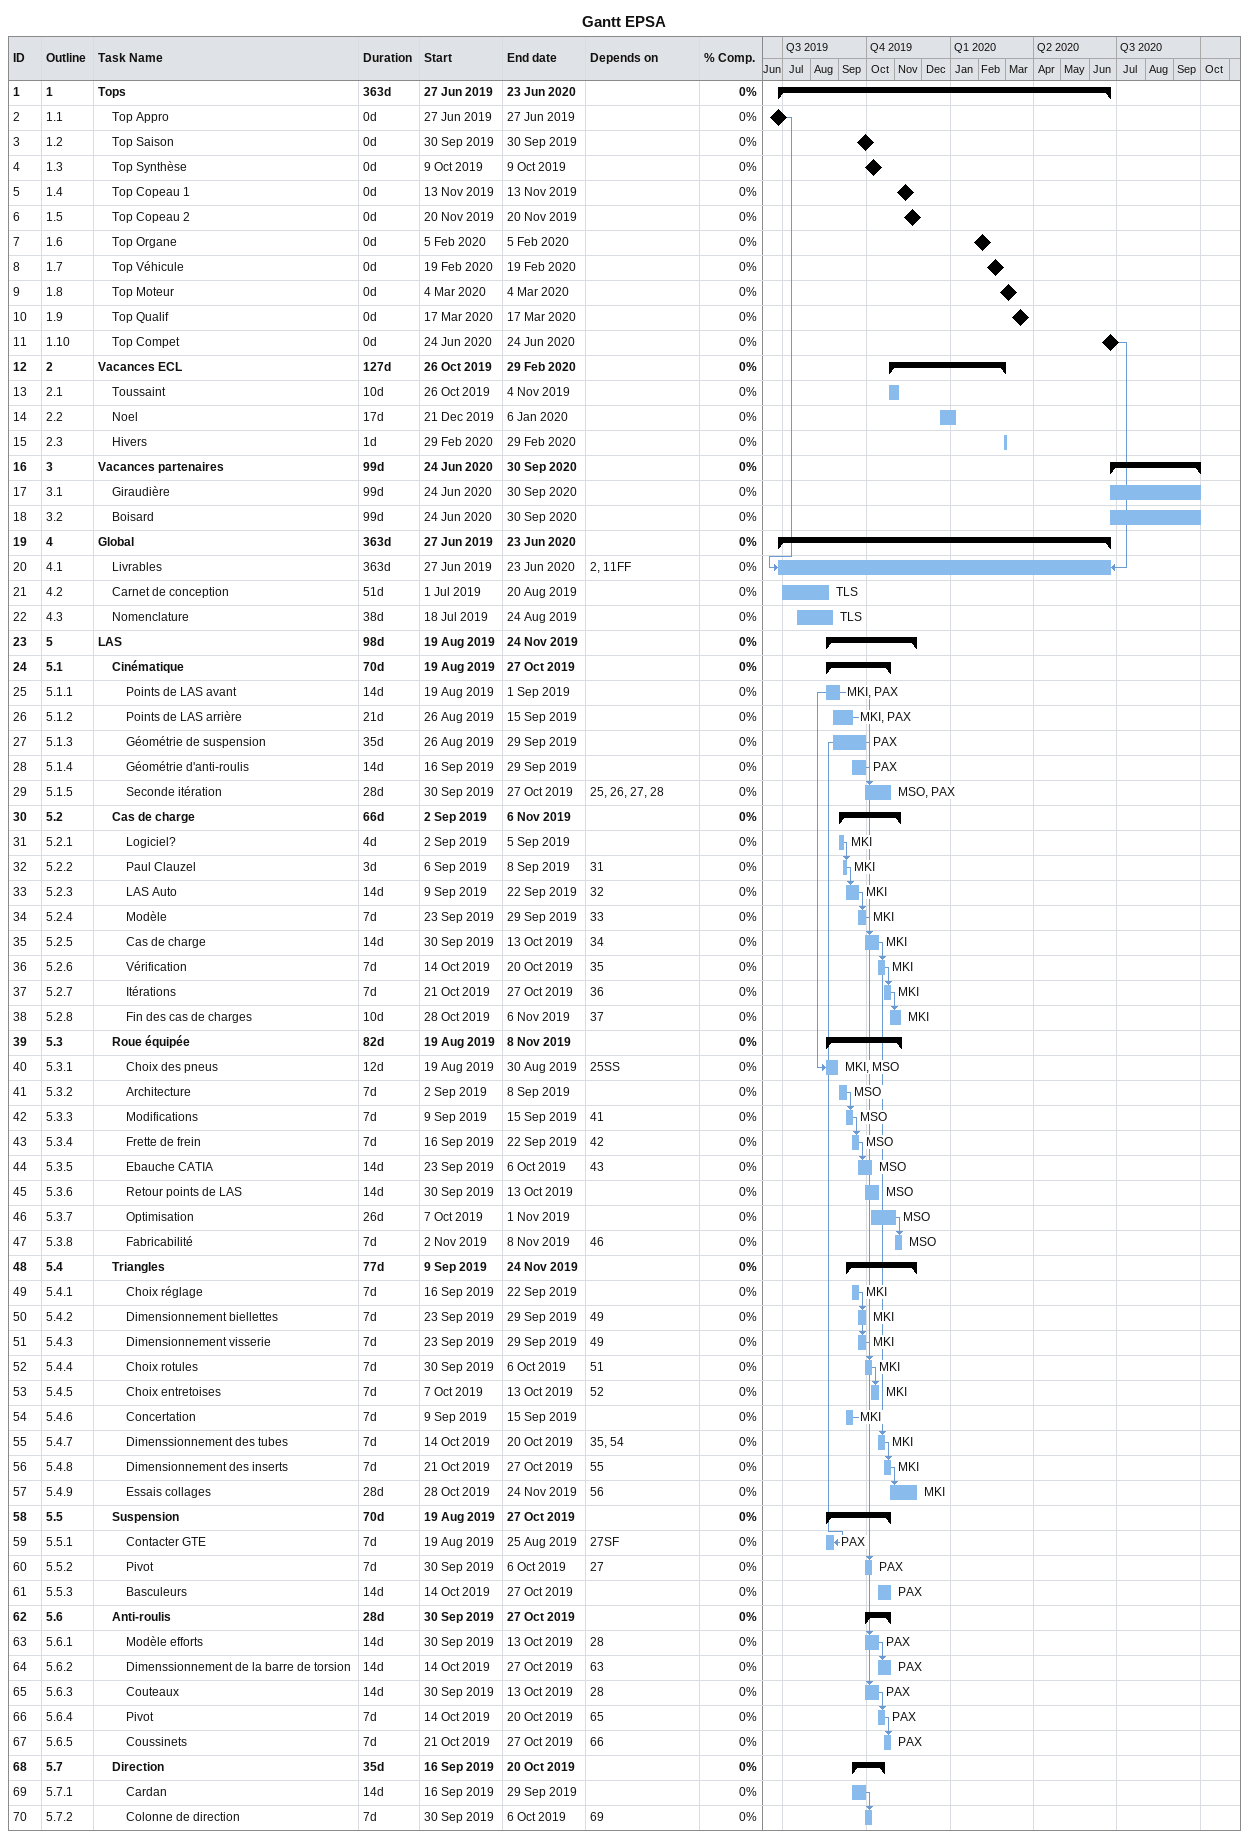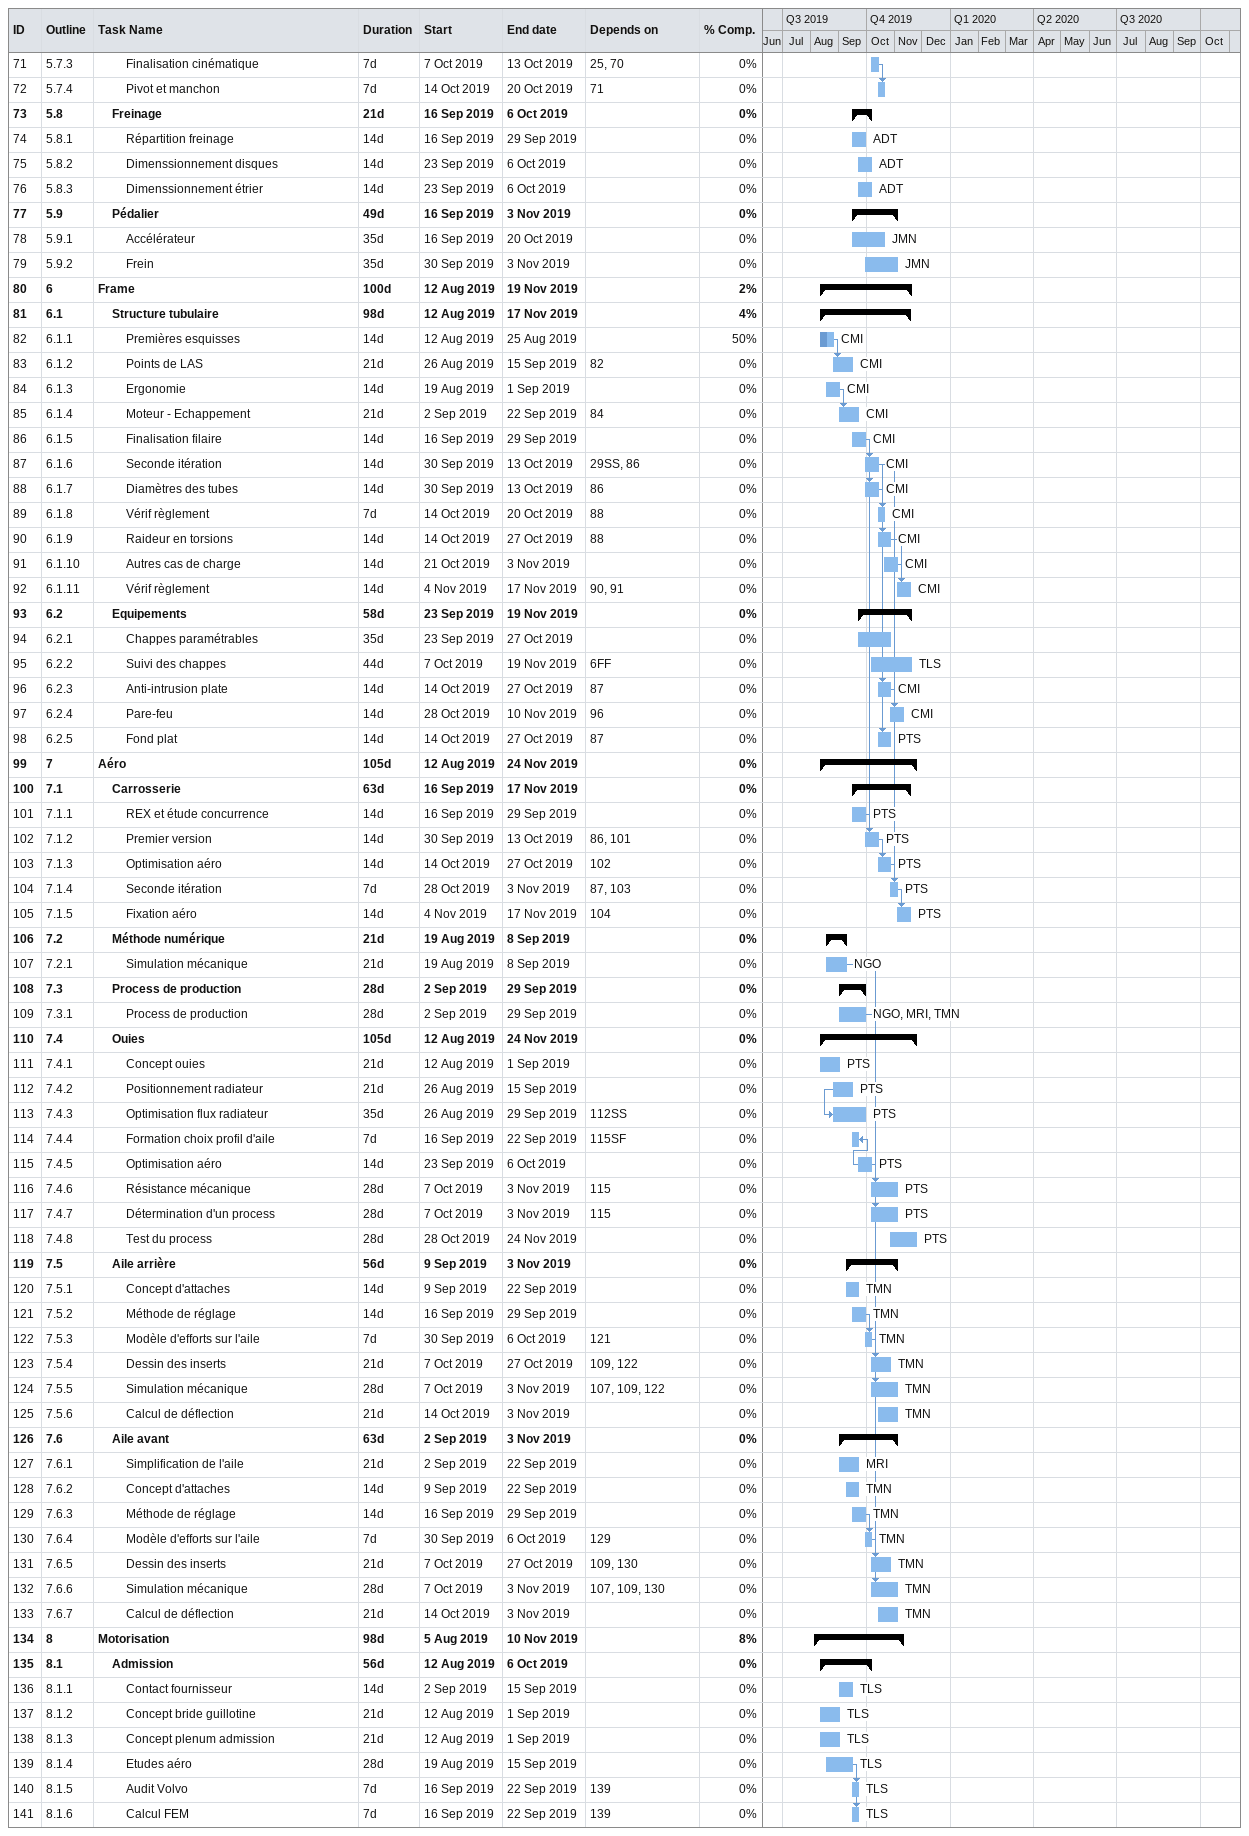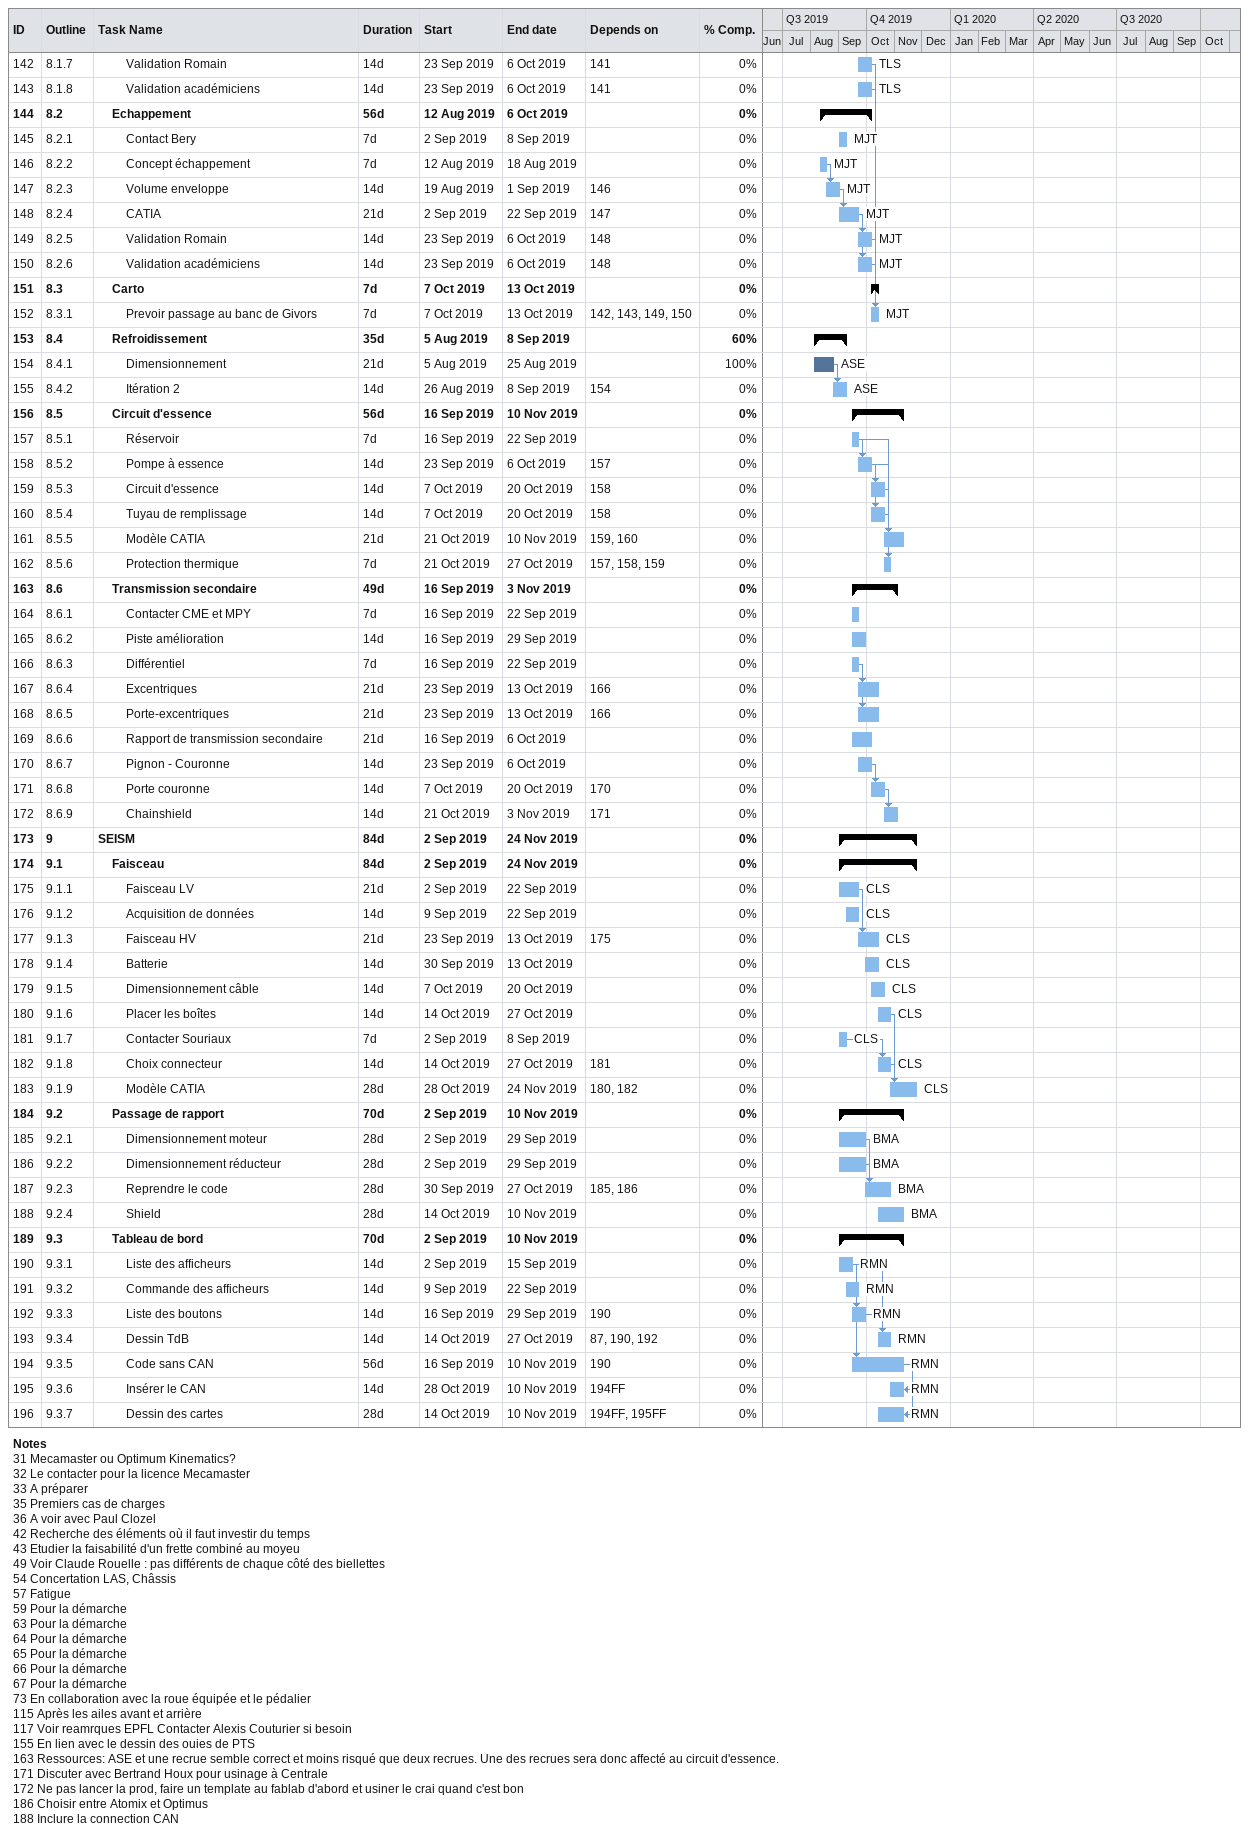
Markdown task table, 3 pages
Gantt EPSA

| ID | WBS | Task | Duration | Start | Finish | Predecessors | Resources | % complete |
|---|---|---|---|---|---|---|---|---|
| 1 | 1 | **Tops** | 363d | 2019-06-27 | 2020-06-23 |  |  | 0 |
| 2 | 1.1 | Top Appro | 0d | 2019-06-27 | 2019-06-27 |  |  | 0 |
| 3 | 1.2 | Top Saison | 0d | 2019-09-30 | 2019-09-30 |  |  | 0 |
| 4 | 1.3 | Top Synthèse | 0d | 2019-10-09 | 2019-10-09 |  |  | 0 |
| 5 | 1.4 | Top Copeau 1 | 0d | 2019-11-13 | 2019-11-13 |  |  | 0 |
| 6 | 1.5 | Top Copeau 2 | 0d | 2019-11-20 | 2019-11-20 |  |  | 0 |
| 7 | 1.6 | Top Organe | 0d | 2020-02-05 | 2020-02-05 |  |  | 0 |
| 8 | 1.7 | Top Véhicule | 0d | 2020-02-19 | 2020-02-19 |  |  | 0 |
| 9 | 1.8 | Top Moteur | 0d | 2020-03-04 | 2020-03-04 |  |  | 0 |
| 10 | 1.9 | Top Qualif | 0d | 2020-03-17 | 2020-03-17 |  |  | 0 |
| 11 | 1.10 | Top Compet | 0d | 2020-06-24 | 2020-06-24 |  |  | 0 |
| 12 | 2 | **Vacances ECL** | 127d | 2019-10-26 | 2020-02-29 |  |  | 0 |
| 13 | 2.1 | Toussaint | 10d | 2019-10-26 | 2019-11-04 |  |  | 0 |
| 14 | 2.2 | Noel | 17d | 2019-12-21 | 2020-01-06 |  |  | 0 |
| 15 | 2.3 | Hivers | 1d | 2020-02-29 | 2020-02-29 |  |  | 0 |
| 16 | 3 | **Vacances partenaires** | 99d | 2020-06-24 | 2020-09-30 |  |  | 0 |
| 17 | 3.1 | Giraudière | 99d | 2020-06-24 | 2020-09-30 |  |  | 0 |
| 18 | 3.2 | Boisard | 99d | 2020-06-24 | 2020-09-30 |  |  | 0 |
| 19 | 4 | **Global** | 363d | 2019-06-27 | 2020-06-23 |  |  | 0 |
| 20 | 4.1 | Livrables | 363d | 2019-06-27 | 2020-06-23 | 2, 11FF |  | 0 |
| 21 | 4.2 | Carnet de conception | 51d | 2019-07-01 | 2019-08-20 |  | TLS | 0 |
| 22 | 4.3 | Nomenclature | 38d | 2019-07-18 | 2019-08-24 |  | TLS | 0 |
| 23 | 5 | **LAS** | 98d | 2019-08-19 | 2019-11-24 |  |  | 0 |
| 24 | 5.1 | **Cinématique** | 70d | 2019-08-19 | 2019-10-27 |  |  | 0 |
| 25 | 5.1.1 | Points de LAS avant | 14d | 2019-08-19 | 2019-09-01 |  | MKI, PAX | 0 |
| 26 | 5.1.2 | Points de LAS arrière | 21d | 2019-08-26 | 2019-09-15 |  | MKI, PAX | 0 |
| 27 | 5.1.3 | Géométrie de suspension | 35d | 2019-08-26 | 2019-09-29 |  | PAX | 0 |
| 28 | 5.1.4 | Géométrie d'anti-roulis | 14d | 2019-09-16 | 2019-09-29 |  | PAX | 0 |
| 29 | 5.1.5 | Seconde itération | 28d | 2019-09-30 | 2019-10-27 | 25, 26, 27, 28 | MSO, PAX | 0 |
| 30 | 5.2 | **Cas de charge** | 66d | 2019-09-02 | 2019-11-06 |  |  | 0 |
| 31 | 5.2.1 | Logiciel? | 4d | 2019-09-02 | 2019-09-05 |  | MKI | 0 |
| 32 | 5.2.2 | Paul Clauzel | 3d | 2019-09-06 | 2019-09-08 | 31 | MKI | 0 |
| 33 | 5.2.3 | LAS Auto | 14d | 2019-09-09 | 2019-09-22 | 32 | MKI | 0 |
| 34 | 5.2.4 | Modèle | 7d | 2019-09-23 | 2019-09-29 | 33 | MKI | 0 |
| 35 | 5.2.5 | Cas de charge | 14d | 2019-09-30 | 2019-10-13 | 34 | MKI | 0 |
| 36 | 5.2.6 | Vérification | 7d | 2019-10-14 | 2019-10-20 | 35 | MKI | 0 |
| 37 | 5.2.7 | Itérations | 7d | 2019-10-21 | 2019-10-27 | 36 | MKI | 0 |
| 38 | 5.2.8 | Fin des cas de charges | 10d | 2019-10-28 | 2019-11-06 | 37 | MKI | 0 |
| 39 | 5.3 | **Roue équipée** | 82d | 2019-08-19 | 2019-11-08 |  |  | 0 |
| 40 | 5.3.1 | Choix des pneus | 12d | 2019-08-19 | 2019-08-30 | 25SS | MKI, MSO | 0 |
| 41 | 5.3.2 | Architecture | 7d | 2019-09-02 | 2019-09-08 |  | MSO | 0 |
| 42 | 5.3.3 | Modifications | 7d | 2019-09-09 | 2019-09-15 | 41 | MSO | 0 |
| 43 | 5.3.4 | Frette de frein | 7d | 2019-09-16 | 2019-09-22 | 42 | MSO | 0 |
| 44 | 5.3.5 | Ebauche CATIA | 14d | 2019-09-23 | 2019-10-06 | 43 | MSO | 0 |
| 45 | 5.3.6 | Retour points de LAS | 14d | 2019-09-30 | 2019-10-13 |  | MSO | 0 |
| 46 | 5.3.7 | Optimisation | 26d | 2019-10-07 | 2019-11-01 |  | MSO | 0 |
| 47 | 5.3.8 | Fabricabilité | 7d | 2019-11-02 | 2019-11-08 | 46 | MSO | 0 |
| 48 | 5.4 | **Triangles** | 77d | 2019-09-09 | 2019-11-24 |  |  | 0 |
| 49 | 5.4.1 | Choix réglage | 7d | 2019-09-16 | 2019-09-22 |  | MKI | 0 |
| 50 | 5.4.2 | Dimensionnement biellettes | 7d | 2019-09-23 | 2019-09-29 | 49 | MKI | 0 |
| 51 | 5.4.3 | Dimensionnement visserie | 7d | 2019-09-23 | 2019-09-29 | 49 | MKI | 0 |
| 52 | 5.4.4 | Choix rotules | 7d | 2019-09-30 | 2019-10-06 | 51 | MKI | 0 |
| 53 | 5.4.5 | Choix entretoises | 7d | 2019-10-07 | 2019-10-13 | 52 | MKI | 0 |
| 54 | 5.4.6 | Concertation | 7d | 2019-09-09 | 2019-09-15 |  | MKI | 0 |
| 55 | 5.4.7 | Dimenssionnement des tubes | 7d | 2019-10-14 | 2019-10-20 | 35, 54 | MKI | 0 |
| 56 | 5.4.8 | Dimensionnement des inserts | 7d | 2019-10-21 | 2019-10-27 | 55 | MKI | 0 |
| 57 | 5.4.9 | Essais collages | 28d | 2019-10-28 | 2019-11-24 | 56 | MKI | 0 |
| 58 | 5.5 | **Suspension** | 70d | 2019-08-19 | 2019-10-27 |  |  | 0 |
| 59 | 5.5.1 | Contacter GTE | 7d | 2019-08-19 | 2019-08-25 | 27SF | PAX | 0 |
| 60 | 5.5.2 | Pivot | 7d | 2019-09-30 | 2019-10-06 | 27 | PAX | 0 |
| 61 | 5.5.3 | Basculeurs | 14d | 2019-10-14 | 2019-10-27 |  | PAX | 0 |
| 62 | 5.6 | **Anti-roulis** | 28d | 2019-09-30 | 2019-10-27 |  |  | 0 |
| 63 | 5.6.1 | Modèle efforts | 14d | 2019-09-30 | 2019-10-13 | 28 | PAX | 0 |
| 64 | 5.6.2 | Dimenssionnement de la barre de torsion | 14d | 2019-10-14 | 2019-10-27 | 63 | PAX | 0 |
| 65 | 5.6.3 | Couteaux | 14d | 2019-09-30 | 2019-10-13 | 28 | PAX | 0 |
| 66 | 5.6.4 | Pivot | 7d | 2019-10-14 | 2019-10-20 | 65 | PAX | 0 |
| 67 | 5.6.5 | Coussinets | 7d | 2019-10-21 | 2019-10-27 | 66 | PAX | 0 |
| 68 | 5.7 | **Direction** | 35d | 2019-09-16 | 2019-10-20 |  |  | 0 |
| 69 | 5.7.1 | Cardan | 14d | 2019-09-16 | 2019-09-29 |  |  | 0 |
| 70 | 5.7.2 | Colonne de direction | 7d | 2019-09-30 | 2019-10-06 | 69 |  | 0 |
| 71 | 5.7.3 | Finalisation cinématique | 7d | 2019-10-07 | 2019-10-13 | 25, 70 |  | 0 |
| 72 | 5.7.4 | Pivot et manchon | 7d | 2019-10-14 | 2019-10-20 | 71 |  | 0 |
| 73 | 5.8 | **Freinage** | 21d | 2019-09-16 | 2019-10-06 |  |  | 0 |
| 74 | 5.8.1 | Répartition freinage | 14d | 2019-09-16 | 2019-09-29 |  | ADT | 0 |
| 75 | 5.8.2 | Dimenssionnement disques | 14d | 2019-09-23 | 2019-10-06 |  | ADT | 0 |
| 76 | 5.8.3 | Dimenssionnement étrier | 14d | 2019-09-23 | 2019-10-06 |  | ADT | 0 |
| 77 | 5.9 | **Pédalier** | 49d | 2019-09-16 | 2019-11-03 |  |  | 0 |
| 78 | 5.9.1 | Accélérateur | 35d | 2019-09-16 | 2019-10-20 |  | JMN | 0 |
| 79 | 5.9.2 | Frein | 35d | 2019-09-30 | 2019-11-03 |  | JMN | 0 |
| 80 | 6 | **Frame** | 100d | 2019-08-12 | 2019-11-19 |  |  | 2 |
| 81 | 6.1 | **Structure tubulaire** | 98d | 2019-08-12 | 2019-11-17 |  |  | 4 |
| 82 | 6.1.1 | Premières esquisses | 14d | 2019-08-12 | 2019-08-25 |  | CMI | 50 |
| 83 | 6.1.2 | Points de LAS | 21d | 2019-08-26 | 2019-09-15 | 82 | CMI | 0 |
| 84 | 6.1.3 | Ergonomie | 14d | 2019-08-19 | 2019-09-01 |  | CMI | 0 |
| 85 | 6.1.4 | Moteur - Echappement | 21d | 2019-09-02 | 2019-09-22 | 84 | CMI | 0 |
| 86 | 6.1.5 | Finalisation filaire | 14d | 2019-09-16 | 2019-09-29 |  | CMI | 0 |
| 87 | 6.1.6 | Seconde itération | 14d | 2019-09-30 | 2019-10-13 | 29SS, 86 | CMI | 0 |
| 88 | 6.1.7 | Diamètres des tubes | 14d | 2019-09-30 | 2019-10-13 | 86 | CMI | 0 |
| 89 | 6.1.8 | Vérif règlement | 7d | 2019-10-14 | 2019-10-20 | 88 | CMI | 0 |
| 90 | 6.1.9 | Raideur en torsions | 14d | 2019-10-14 | 2019-10-27 | 88 | CMI | 0 |
| 91 | 6.1.10 | Autres cas de charge | 14d | 2019-10-21 | 2019-11-03 |  | CMI | 0 |
| 92 | 6.1.11 | Vérif règlement | 14d | 2019-11-04 | 2019-11-17 | 90, 91 | CMI | 0 |
| 93 | 6.2 | **Equipements** | 58d | 2019-09-23 | 2019-11-19 |  |  | 0 |
| 94 | 6.2.1 | Chappes paramétrables | 35d | 2019-09-23 | 2019-10-27 |  |  | 0 |
| 95 | 6.2.2 | Suivi des chappes | 44d | 2019-10-07 | 2019-11-19 | 6FF | TLS | 0 |
| 96 | 6.2.3 | Anti-intrusion plate | 14d | 2019-10-14 | 2019-10-27 | 87 | CMI | 0 |
| 97 | 6.2.4 | Pare-feu | 14d | 2019-10-28 | 2019-11-10 | 96 | CMI | 0 |
| 98 | 6.2.5 | Fond plat | 14d | 2019-10-14 | 2019-10-27 | 87 | PTS | 0 |
| 99 | 7 | **Aéro** | 105d | 2019-08-12 | 2019-11-24 |  |  | 0 |
| 100 | 7.1 | **Carrosserie** | 63d | 2019-09-16 | 2019-11-17 |  |  | 0 |
| 101 | 7.1.1 | REX et étude concurrence | 14d | 2019-09-16 | 2019-09-29 |  | PTS | 0 |
| 102 | 7.1.2 | Premier version | 14d | 2019-09-30 | 2019-10-13 | 86, 101 | PTS | 0 |
| 103 | 7.1.3 | Optimisation aéro | 14d | 2019-10-14 | 2019-10-27 | 102 | PTS | 0 |
| 104 | 7.1.4 | Seconde itération | 7d | 2019-10-28 | 2019-11-03 | 87, 103 | PTS | 0 |
| 105 | 7.1.5 | Fixation aéro | 14d | 2019-11-04 | 2019-11-17 | 104 | PTS | 0 |
| 106 | 7.2 | **Méthode numérique** | 21d | 2019-08-19 | 2019-09-08 |  |  | 0 |
| 107 | 7.2.1 | Simulation mécanique | 21d | 2019-08-19 | 2019-09-08 |  | NGO | 0 |
| 108 | 7.3 | **Process de production** | 28d | 2019-09-02 | 2019-09-29 |  |  | 0 |
| 109 | 7.3.1 | Process de production | 28d | 2019-09-02 | 2019-09-29 |  | NGO, MRI, TMN | 0 |
| 110 | 7.4 | **Ouies** | 105d | 2019-08-12 | 2019-11-24 |  |  | 0 |
| 111 | 7.4.1 | Concept ouies | 21d | 2019-08-12 | 2019-09-01 |  | PTS | 0 |
| 112 | 7.4.2 | Positionnement radiateur | 21d | 2019-08-26 | 2019-09-15 |  | PTS | 0 |
| 113 | 7.4.3 | Optimisation flux radiateur | 35d | 2019-08-26 | 2019-09-29 | 112SS | PTS | 0 |
| 114 | 7.4.4 | Formation choix profil d'aile | 7d | 2019-09-16 | 2019-09-22 | 115SF |  | 0 |
| 115 | 7.4.5 | Optimisation aéro | 14d | 2019-09-23 | 2019-10-06 |  | PTS | 0 |
| 116 | 7.4.6 | Résistance mécanique | 28d | 2019-10-07 | 2019-11-03 | 115 | PTS | 0 |
| 117 | 7.4.7 | Détermination d'un process | 28d | 2019-10-07 | 2019-11-03 | 115 | PTS | 0 |
| 118 | 7.4.8 | Test du process | 28d | 2019-10-28 | 2019-11-24 |  | PTS | 0 |
| 119 | 7.5 | **Aile arrière** | 56d | 2019-09-09 | 2019-11-03 |  |  | 0 |
| 120 | 7.5.1 | Concept d'attaches | 14d | 2019-09-09 | 2019-09-22 |  | TMN | 0 |
| 121 | 7.5.2 | Méthode de réglage | 14d | 2019-09-16 | 2019-09-29 |  | TMN | 0 |
| 122 | 7.5.3 | Modèle d'efforts sur l'aile | 7d | 2019-09-30 | 2019-10-06 | 121 | TMN | 0 |
| 123 | 7.5.4 | Dessin des inserts | 21d | 2019-10-07 | 2019-10-27 | 109, 122 | TMN | 0 |
| 124 | 7.5.5 | Simulation mécanique | 28d | 2019-10-07 | 2019-11-03 | 107, 109, 122 | TMN | 0 |
| 125 | 7.5.6 | Calcul de déflection | 21d | 2019-10-14 | 2019-11-03 |  | TMN | 0 |
| 126 | 7.6 | **Aile avant** | 63d | 2019-09-02 | 2019-11-03 |  |  | 0 |
| 127 | 7.6.1 | Simplification de l'aile | 21d | 2019-09-02 | 2019-09-22 |  | MRI | 0 |
| 128 | 7.6.2 | Concept d'attaches | 14d | 2019-09-09 | 2019-09-22 |  | TMN | 0 |
| 129 | 7.6.3 | Méthode de réglage | 14d | 2019-09-16 | 2019-09-29 |  | TMN | 0 |
| 130 | 7.6.4 | Modèle d'efforts sur l'aile | 7d | 2019-09-30 | 2019-10-06 | 129 | TMN | 0 |
| 131 | 7.6.5 | Dessin des inserts | 21d | 2019-10-07 | 2019-10-27 | 109, 130 | TMN | 0 |
| 132 | 7.6.6 | Simulation mécanique | 28d | 2019-10-07 | 2019-11-03 | 107, 109, 130 | TMN | 0 |
| 133 | 7.6.7 | Calcul de déflection | 21d | 2019-10-14 | 2019-11-03 |  | TMN | 0 |
| 134 | 8 | **Motorisation** | 98d | 2019-08-05 | 2019-11-10 |  |  | 8 |
| 135 | 8.1 | **Admission** | 56d | 2019-08-12 | 2019-10-06 |  |  | 0 |
| 136 | 8.1.1 | Contact fournisseur | 14d | 2019-09-02 | 2019-09-15 |  | TLS | 0 |
| 137 | 8.1.2 | Concept bride guillotine | 21d | 2019-08-12 | 2019-09-01 |  | TLS | 0 |
| 138 | 8.1.3 | Concept plenum admission | 21d | 2019-08-12 | 2019-09-01 |  | TLS | 0 |
| 139 | 8.1.4 | Etudes aéro | 28d | 2019-08-19 | 2019-09-15 |  | TLS | 0 |
| 140 | 8.1.5 | Audit Volvo | 7d | 2019-09-16 | 2019-09-22 | 139 | TLS | 0 |
| 141 | 8.1.6 | Calcul FEM | 7d | 2019-09-16 | 2019-09-22 | 139 | TLS | 0 |
| 142 | 8.1.7 | Validation Romain | 14d | 2019-09-23 | 2019-10-06 | 141 | TLS | 0 |
| 143 | 8.1.8 | Validation académiciens | 14d | 2019-09-23 | 2019-10-06 | 141 | TLS | 0 |
| 144 | 8.2 | **Echappement** | 56d | 2019-08-12 | 2019-10-06 |  |  | 0 |
| 145 | 8.2.1 | Contact Bery | 7d | 2019-09-02 | 2019-09-08 |  | MJT | 0 |
| 146 | 8.2.2 | Concept échappement | 7d | 2019-08-12 | 2019-08-18 |  | MJT | 0 |
| 147 | 8.2.3 | Volume enveloppe | 14d | 2019-08-19 | 2019-09-01 | 146 | MJT | 0 |
| 148 | 8.2.4 | CATIA | 21d | 2019-09-02 | 2019-09-22 | 147 | MJT | 0 |
| 149 | 8.2.5 | Validation Romain | 14d | 2019-09-23 | 2019-10-06 | 148 | MJT | 0 |
| 150 | 8.2.6 | Validation académiciens | 14d | 2019-09-23 | 2019-10-06 | 148 | MJT | 0 |
| 151 | 8.3 | **Carto** | 7d | 2019-10-07 | 2019-10-13 |  |  | 0 |
| 152 | 8.3.1 | Prevoir passage au banc de Givors | 7d | 2019-10-07 | 2019-10-13 | 142, 143, 149, 150 | MJT | 0 |
| 153 | 8.4 | **Refroidissement** | 35d | 2019-08-05 | 2019-09-08 |  |  | 60 |
| 154 | 8.4.1 | Dimensionnement | 21d | 2019-08-05 | 2019-08-25 |  | ASE | 100 |
| 155 | 8.4.2 | Itération 2 | 14d | 2019-08-26 | 2019-09-08 | 154 | ASE | 0 |
| 156 | 8.5 | **Circuit d'essence** | 56d | 2019-09-16 | 2019-11-10 |  |  | 0 |
| 157 | 8.5.1 | Réservoir | 7d | 2019-09-16 | 2019-09-22 |  |  | 0 |
| 158 | 8.5.2 | Pompe à essence | 14d | 2019-09-23 | 2019-10-06 | 157 |  | 0 |
| 159 | 8.5.3 | Circuit d'essence | 14d | 2019-10-07 | 2019-10-20 | 158 |  | 0 |
| 160 | 8.5.4 | Tuyau de remplissage | 14d | 2019-10-07 | 2019-10-20 | 158 |  | 0 |
| 161 | 8.5.5 | Modèle CATIA | 21d | 2019-10-21 | 2019-11-10 | 159, 160 |  | 0 |
| 162 | 8.5.6 | Protection thermique | 7d | 2019-10-21 | 2019-10-27 | 157, 158, 159 |  | 0 |
| 163 | 8.6 | **Transmission secondaire** | 49d | 2019-09-16 | 2019-11-03 |  |  | 0 |
| 164 | 8.6.1 | Contacter CME et MPY | 7d | 2019-09-16 | 2019-09-22 |  |  | 0 |
| 165 | 8.6.2 | Piste amélioration | 14d | 2019-09-16 | 2019-09-29 |  |  | 0 |
| 166 | 8.6.3 | Différentiel | 7d | 2019-09-16 | 2019-09-22 |  |  | 0 |
| 167 | 8.6.4 | Excentriques | 21d | 2019-09-23 | 2019-10-13 | 166 |  | 0 |
| 168 | 8.6.5 | Porte-excentriques | 21d | 2019-09-23 | 2019-10-13 | 166 |  | 0 |
| 169 | 8.6.6 | Rapport de transmission secondaire | 21d | 2019-09-16 | 2019-10-06 |  |  | 0 |
| 170 | 8.6.7 | Pignon - Couronne | 14d | 2019-09-23 | 2019-10-06 |  |  | 0 |
| 171 | 8.6.8 | Porte couronne | 14d | 2019-10-07 | 2019-10-20 | 170 |  | 0 |
| 172 | 8.6.9 | Chainshield | 14d | 2019-10-21 | 2019-11-03 | 171 |  | 0 |
| 173 | 9 | **SEISM** | 84d | 2019-09-02 | 2019-11-24 |  |  | 0 |
| 174 | 9.1 | **Faisceau** | 84d | 2019-09-02 | 2019-11-24 |  |  | 0 |
| 175 | 9.1.1 | Faisceau LV | 21d | 2019-09-02 | 2019-09-22 |  | CLS | 0 |
| 176 | 9.1.2 | Acquisition de données | 14d | 2019-09-09 | 2019-09-22 |  | CLS | 0 |
| 177 | 9.1.3 | Faisceau HV | 21d | 2019-09-23 | 2019-10-13 | 175 | CLS | 0 |
| 178 | 9.1.4 | Batterie | 14d | 2019-09-30 | 2019-10-13 |  | CLS | 0 |
| 179 | 9.1.5 | Dimensionnement câble | 14d | 2019-10-07 | 2019-10-20 |  | CLS | 0 |
| 180 | 9.1.6 | Placer les boîtes | 14d | 2019-10-14 | 2019-10-27 |  | CLS | 0 |
| 181 | 9.1.7 | Contacter Souriaux | 7d | 2019-09-02 | 2019-09-08 |  | CLS | 0 |
| 182 | 9.1.8 | Choix connecteur | 14d | 2019-10-14 | 2019-10-27 | 181 | CLS | 0 |
| 183 | 9.1.9 | Modèle CATIA | 28d | 2019-10-28 | 2019-11-24 | 180, 182 | CLS | 0 |
| 184 | 9.2 | **Passage de rapport** | 70d | 2019-09-02 | 2019-11-10 |  |  | 0 |
| 185 | 9.2.1 | Dimensionnement moteur | 28d | 2019-09-02 | 2019-09-29 |  | BMA | 0 |
| 186 | 9.2.2 | Dimensionnement réducteur | 28d | 2019-09-02 | 2019-09-29 |  | BMA | 0 |
| 187 | 9.2.3 | Reprendre le code | 28d | 2019-09-30 | 2019-10-27 | 185, 186 | BMA | 0 |
| 188 | 9.2.4 | Shield | 28d | 2019-10-14 | 2019-11-10 |  | BMA | 0 |
| 189 | 9.3 | **Tableau de bord** | 70d | 2019-09-02 | 2019-11-10 |  |  | 0 |
| 190 | 9.3.1 | Liste des afficheurs | 14d | 2019-09-02 | 2019-09-15 |  | RMN | 0 |
| 191 | 9.3.2 | Commande des afficheurs | 14d | 2019-09-09 | 2019-09-22 |  | RMN | 0 |
| 192 | 9.3.3 | Liste des boutons | 14d | 2019-09-16 | 2019-09-29 | 190 | RMN | 0 |
| 193 | 9.3.4 | Dessin TdB | 14d | 2019-10-14 | 2019-10-27 | 87, 190, 192 | RMN | 0 |
| 194 | 9.3.5 | Code sans CAN | 56d | 2019-09-16 | 2019-11-10 | 190 | RMN | 0 |
| 195 | 9.3.6 | Insérer le CAN | 14d | 2019-10-28 | 2019-11-10 | 194FF | RMN | 0 |
| 196 | 9.3.7 | Dessin des cartes | 28d | 2019-10-14 | 2019-11-10 | 194FF, 195FF | RMN | 0 |

Notes
- 31: Mecamaster ou Optimum Kinematics?
- 32: Le contacter pour la licence Mecamaster
- 33: A préparer
- 35: Premiers cas de charges
- 36: A voir avec Paul Clozel
- 42: Recherche des éléments où il faut investir du temps
- 43: Etudier la faisabilité d'un frette combiné au moyeu
- 49: Voir Claude Rouelle : pas différents de chaque côté des biellettes
- 54: Concertation LAS, Châssis
- 57: Fatigue
- 59: Pour la démarche
- 63: Pour la démarche
- 64: Pour la démarche
- 65: Pour la démarche
- 66: Pour la démarche
- 67: Pour la démarche
- 73: En collaboration avec la roue équipée et le pédalier
- 115: Après les ailes avant et arrière
- 117: Voir reamrques EPFL Contacter Alexis Couturier si besoin
- 155: En lien avec le dessin des ouies de PTS
- 163: Ressources: ASE et une recrue semble correct et moins risqué que deux recrues. Une des recrues sera donc affecté au circuit d'essence.
- 171: Discuter avec Bertrand Houx pour usinage à Centrale
- 172: Ne pas lancer la prod, faire un template au fablab d'abord et usiner le crai quand c'est bon
- 186: Choisir entre Atomix et Optimus
- 188: Inclure la connection CAN
